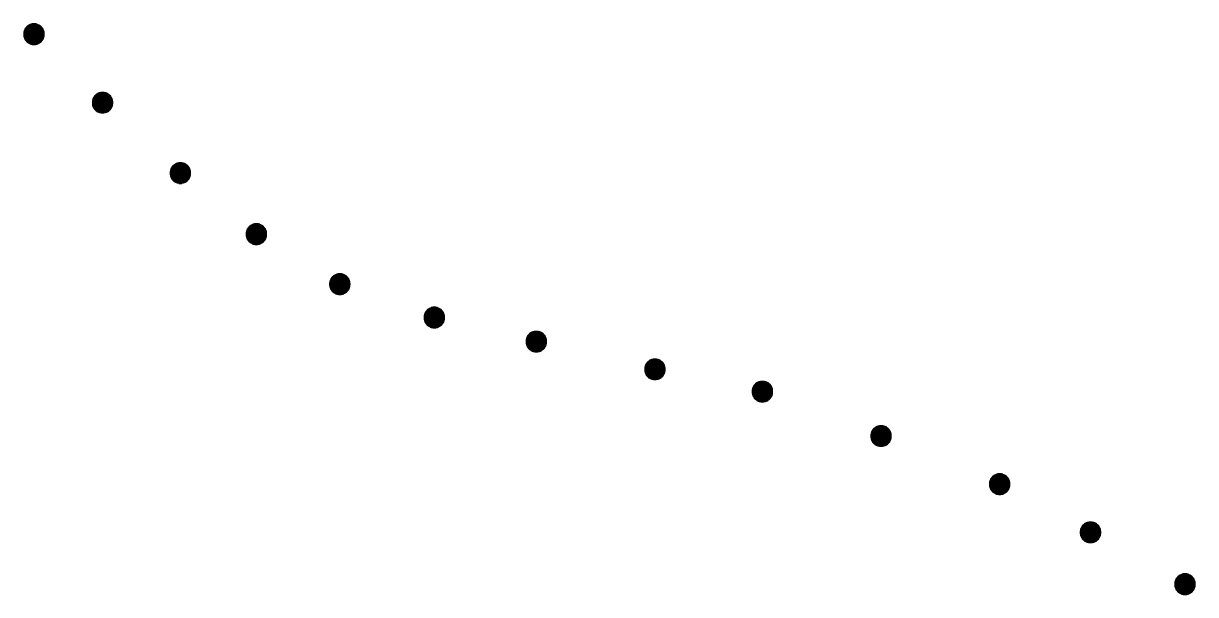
# Model space of a CAD drawing. Extents: x 0.2 to 15.6, y 0.2 to 7.8.
import ezdxf

# ---------------------------------------------------------------- set-up
doc = ezdxf.new("R2010")
doc.units = 0
doc.header["$MEASUREMENT"] = 0
doc.layers.get('0').update_dxf_attribs({"linetype": 'CONTINUOUS'})

msp = doc.modelspace()

# ---------------------------------------------------------------- hatches: boundary and pattern name
h = msp.add_hatch()
h.set_pattern_fill('SFS', color=256, scale=0.05, style=0, pattern_type=2)
h.set_pattern_definition([(0, (-4.8460365, 2.028307), (0, 0.005), [])])
h.paths.add_polyline_path([(0.444, 7.611, 1), (0.165, 7.611, 1)])
h = msp.add_hatch()
h.set_pattern_fill('SFS', color=256, scale=0.05, style=0, pattern_type=2)
h.set_pattern_definition([(0, (-3.940464, 1.124122), (0, 0.005), [])])
h.paths.add_polyline_path([(1.349, 6.707, 1), (1.071, 6.707, 1)])
h = msp.add_hatch()
h.set_pattern_fill('SFS', color=256, scale=0.05, style=0, pattern_type=2)
h.set_pattern_definition([(0, (-2.912517, 0.1954994), (0, 0.005), [])])
h.paths.add_polyline_path([(2.377, 5.778, 1), (2.099, 5.778, 1)])
h = msp.add_hatch()
h.set_pattern_fill('SFS', color=256, scale=0.05, style=0, pattern_type=2)
h.set_pattern_definition([(0, (-1.9090446, -0.610936), (0, 0.005), [])])
h.paths.add_polyline_path([(3.381, 4.972, 1), (3.102, 4.972, 1)])
h = msp.add_hatch()
h.set_pattern_fill('SFS', color=256, scale=0.05, style=0, pattern_type=2)
h.set_pattern_definition([(0, (-0.807673, -1.2707464), (0, 0.005), [])])
h.paths.add_polyline_path([(4.482, 4.312, 1), (4.204, 4.312, 1)])
h = msp.add_hatch()
h.set_pattern_fill('SFS', color=256, scale=0.05, style=0, pattern_type=2)
h.set_pattern_definition([(0, (0.4405487, -1.71062), (0, 0.005), [])])
h.paths.add_polyline_path([(5.73, 3.872, 1), (5.452, 3.872, 1)])
h = msp.add_hatch()
h.set_pattern_fill('SFS', color=256, scale=0.05, style=0, pattern_type=2)
h.set_pattern_definition([(0, (1.78667, -2.028307), (0, 0.005), [])])
h.paths.add_polyline_path([(7.077, 3.555, 1), (6.798, 3.555, 1)])
h = msp.add_hatch()
h.set_pattern_fill('SFS', color=256, scale=0.05, style=0, pattern_type=2)
h.set_pattern_definition([(0, (3.3530657, -2.3948683), (0, 0.005), [])])
h.paths.add_polyline_path([(8.643, 3.188, 1), (8.365, 3.188, 1)])
h = msp.add_hatch()
h.set_pattern_fill('SFS', color=256, scale=0.05, style=0, pattern_type=2)
h.set_pattern_definition([(0, (4.7726117, -2.6881174), (0, 0.005), [])])
h.paths.add_polyline_path([(10.063, 2.895, 1), (9.784, 2.895, 1)])
h = msp.add_hatch()
h.set_pattern_fill('SFS', color=256, scale=0.05, style=0, pattern_type=2)
h.set_pattern_definition([(0, (6.3390073, -3.274616), (0, 0.005), [])])
h.paths.add_polyline_path([(11.629, 2.308, 1), (11.351, 2.308, 1)])
h = msp.add_hatch()
h.set_pattern_fill('SFS', color=256, scale=0.05, style=0, pattern_type=2)
h.set_pattern_definition([(0, (7.905403, -3.909989), (0, 0.005), [])])
h.paths.add_polyline_path([(13.195, 1.673, 1), (12.917, 1.673, 1)])
h = msp.add_hatch()
h.set_pattern_fill('SFS', color=256, scale=0.05, style=0, pattern_type=2)
h.set_pattern_definition([(0, (9.1046746, -4.545362), (0, 0.005), [])])
h.paths.add_polyline_path([(14.395, 1.037, 1), (14.116, 1.037, 1)])
h = msp.add_hatch()
h.set_pattern_fill('SFS', color=256, scale=0.05, style=0, pattern_type=2)
h.set_pattern_definition([(0, (10.352896, -5.2296103), (0, 0.005), [])])
h.paths.add_polyline_path([(15.643, 0.353, 1), (15.364, 0.353, 1)])

doc.saveas('drawing.dxf')
